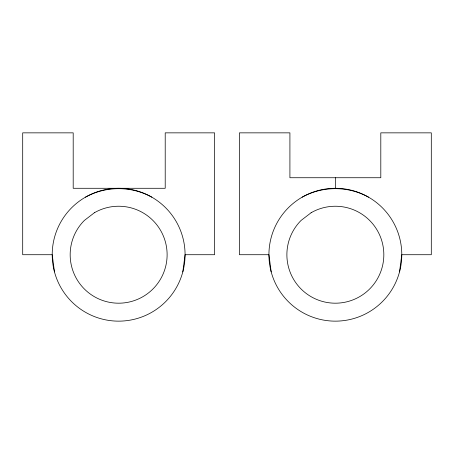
<?xml version="1.0" encoding="UTF-8"?>
<svg xmlns="http://www.w3.org/2000/svg" width="454" height="454" viewBox="0 0 454 454"><rect width="100%" height="100%" fill="white"/><g stroke="black" fill="none" stroke-linecap="round" stroke-linejoin="round"><path stroke-width="0.68" d="M182.809 271.912L185.073 254.717A66.432 66.432 0 0 0 85.426 197.184A66.432 66.432 0 0 0 85.426 312.25A66.432 66.432 0 0 0 185.073 254.717L214.589 254.717L214.589 132.852L165.211 132.852L165.211 188.285L73.196 188.285L73.196 132.852L22.7 132.852L22.7 254.717L52.21 254.717L54.474 271.912M399.526 271.912L401.79 254.717A66.432 66.432 0 0 0 302.143 197.184A66.432 66.432 0 0 0 302.143 312.25A66.432 66.432 0 0 0 401.79 254.717L431.3 254.717L431.3 132.852L380.804 132.852L380.804 177.735L289.913 177.735L289.913 132.852L239.411 132.852L239.411 254.717L268.927 254.717L271.191 271.912M85.426 197.184C105.878 185.834 131.405 185.834 151.857 197.184M302.143 197.184C322.595 185.834 348.122 185.834 368.574 197.184M335.358 177.735L335.358 188.285M94.404 212.733L84.365 220.44A48.476 48.476 0 0 0 102.065 300.27A48.476 48.476 0 0 0 166.936 250.494A48.476 48.476 0 0 0 94.404 212.733M311.121 212.733L301.081 220.44A48.476 48.476 0 0 0 318.776 300.27A48.476 48.476 0 0 0 383.647 250.494A48.476 48.476 0 0 0 311.121 212.733"/></g></svg>
